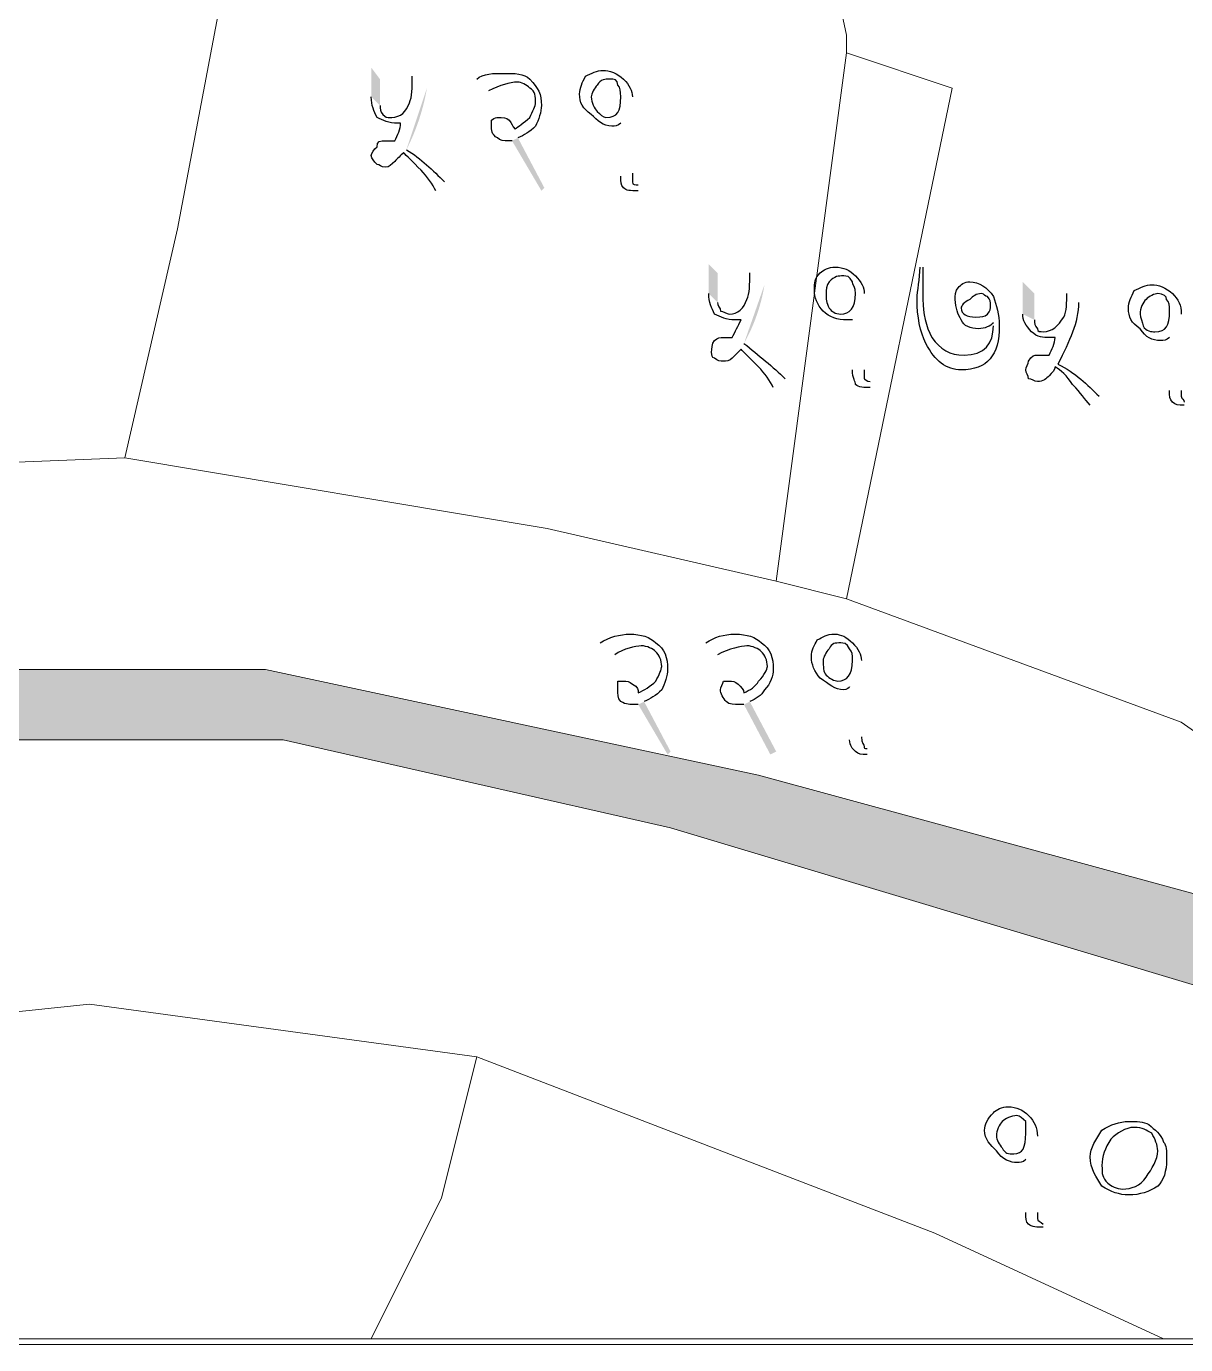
# Model space of a CAD drawing. Header units: metres. Extents: x 345912 to 349030, y 3061206 to 3061792.
# Drawn here: x 346923.57 to 346943.63, y 3061317.05 to 3061339.86 of the extents above; entities that cross this region are included whole.
import ezdxf

# ---------------------------------------------------------------- set-up
doc = ezdxf.new("R2010")
doc.units = ezdxf.units.M
doc.header["$MEASUREMENT"] = 0
doc.layers.add('PDF4_Geometry', color=7, linetype='Continuous')
doc.layers.add('PDF4_Solid Fills', color=7, linetype='Continuous')

msp = doc.modelspace()

# ---------------------------------------------------------------- hatches: boundary and pattern name
at = {"layer": 'PDF4_Solid Fills', "true_color": 0xc3c3c3, "transparency": 33554531}
h = msp.add_hatch(color=9, dxfattribs=at)
h.paths.add_polyline_path([(346861.86867, 3061355.56042), (346855.77267, 3061355.25562), (346854.85827, 3061364.39962), (346853.94387, 3061369.58122), (346859.73507, 3061370.80042), (346860.03987, 3061370.80042), (346860.95427, 3061365.61882), (346861.25907, 3061361.65642)], flags=0)
h.paths.add_polyline_path([(346864.00227, 3061332.39562), (346857.60147, 3061332.09083), (346856.68707, 3061342.14922), (346863.08787, 3061342.14922)], flags=0)
h.paths.add_polyline_path([(346838.09427, 3061366.83802), (346831.99827, 3061365.61882), (346831.08387, 3061365.31402), (346823.46387, 3061364.09482), (346814.01507, 3061362.26602), (346813.71028, 3061362.26602), (346791.45988, 3061357.99882), (346792.37427, 3061364.09482), (346811.27187, 3061367.75243), (346820.72067, 3061369.27642), (346829.55987, 3061371.10522), (346838.70387, 3061372.62922)], flags=0)
h.paths.add_polyline_path([(346867.65987, 3061372.32442), (346864.30707, 3061371.71482), (346864.30707, 3061372.01962), (346864.00227, 3061374.76282), (346867.35507, 3061375.37243)], flags=0)
h.paths.add_polyline_path([(346853.94387, 3061369.58122), (346845.71427, 3061368.05722), (346845.40947, 3061368.05722), (346845.10467, 3061368.05722), (346844.49507, 3061367.75243), (346838.09427, 3061366.83802), (346838.70387, 3061372.62922), (346849.06707, 3061374.76282), (346849.37187, 3061374.76282), (346849.67667, 3061375.06762), (346849.98147, 3061375.06762), (346850.28627, 3061375.06762), (346852.72467, 3061375.67722)], flags=0)
h.paths.add_polyline_path([(346859.73507, 3061370.80042), (346853.94387, 3061369.58122), (346852.72467, 3061375.67722), (346856.99187, 3061376.59162), (346858.82067, 3061376.89642), (346859.43027, 3061371.10522)], flags=0)
h.paths.add_polyline_path([(346864.00227, 3061374.76282), (346864.30707, 3061372.01962), (346864.30707, 3061371.71482), (346859.73507, 3061370.80042), (346859.43027, 3061371.10522), (346858.82067, 3061376.89642), (346860.95427, 3061377.20123), (346863.69747, 3061377.50603), (346863.69747, 3061376.89642)], flags=0)
h.paths.add_polyline_path([(346867.35507, 3061375.37243), (346864.00227, 3061374.76282), (346863.69747, 3061376.89642), (346863.69747, 3061377.50603), (346867.05027, 3061378.11562)], flags=0)
h.paths.add_polyline_path([(346956.05188, 3061317.15562), (346955.13748, 3061318.37482), (346952.39427, 3061320.81322), (346949.95587, 3061321.11802), (346943.85987, 3061323.25162), (346934.71587, 3061325.99482), (346928.01028, 3061327.51882), (346922.82867, 3061327.51882), (346919.78067, 3061327.21402), (346917.64707, 3061326.29962), (346909.41747, 3061322.03243), (346903.32147, 3061317.76522), (346901.18787, 3061317.15562), (346787.49747, 3061317.15562), (346787.19267, 3061318.37482), (346787.19267, 3061320.50842), (346788.10707, 3061333.91962), (346788.41187, 3061335.74842), (346788.41187, 3061342.14922), (346788.71668, 3061350.37882), (346789.63107, 3061357.08442), (346790.54547, 3061360.74202), (346790.54547, 3061366.22842), (346791.45988, 3061369.58122), (346794.50787, 3061379.03002), (346793.89827, 3061382.07802), (346793.59348, 3061382.99243), (346790.54547, 3061391.83162), (346787.19267, 3061402.80443), (346782.92547, 3061416.52042), (346782.92547, 3061419.87322), (346782.92547, 3061427.18843), (346780.18227, 3061437.55162), (346778.04867, 3061448.82923), (346775.30547, 3061457.36363), (346773.78147, 3061460.41162), (346770.73347, 3061464.06923), (346767.07587, 3061467.72682), (346763.11347, 3061473.51802), (346756.40787, 3061482.66203), (346754.88388, 3061486.31962), (346748.78787, 3061488.45322), (346744.82547, 3061489.36763), (346745.73987, 3061490.58682), (346754.57907, 3061487.84363), (346755.18867, 3061488.75802), (346754.57907, 3061494.24442), (346751.22627, 3061506.13162), (346747.56867, 3061512.83722), (346749.39748, 3061514.05643), (346753.35987, 3061506.43643), (346754.57907, 3061501.86442), (346756.71267, 3061492.72042), (346757.32227, 3061484.79563), (346760.37028, 3061481.13802), (346761.89427, 3061478.39483), (346767.07587, 3061470.77483), (346772.56227, 3061464.37402), (346775.00067, 3061461.02123), (346778.04867, 3061454.62042), (346780.18227, 3061447.00042), (346780.79187, 3061442.42843), (346784.44948, 3061428.10282), (346785.05907, 3061419.87322), (346785.36387, 3061417.13002), (346789.93587, 3061400.67083), (346795.11747, 3061386.04042), (346796.03187, 3061382.07802), (346795.42227, 3061375.67722), (346792.67907, 3061367.14282), (346792.37427, 3061364.09482), (346791.45988, 3061357.99882), (346791.15507, 3061353.73162), (346790.24067, 3061345.19722), (346789.93587, 3061333.61482), (346789.93587, 3061332.70042), (346789.63107, 3061331.48123), (346789.32628, 3061325.69002), (346789.02147, 3061321.42283), (346789.32628, 3061318.98443), (346789.63107, 3061317.15562), (346895.09187, 3061317.15562), (346896.00627, 3061317.46042), (346900.57827, 3061318.67962), (346905.45507, 3061320.81322), (346908.80787, 3061323.25162), (346916.12308, 3061327.21402), (346916.73267, 3061327.51882), (346917.64707, 3061327.82362), (346920.69507, 3061328.73802), (346927.70547, 3061328.73802), (346936.23988, 3061326.90923), (346946.29828, 3061324.16603), (346948.12707, 3061323.25162), (346949.04147, 3061322.94682), (346955.13748, 3061320.50842), (346957.57587, 3061318.37482), (346957.88067, 3061318.07002), (346958.49028, 3061317.15562)], flags=0)
h.paths.add_polyline_path([(346863.08787, 3061342.14922), (346856.68707, 3061342.14922), (346855.77267, 3061355.25562), (346861.86867, 3061355.56042), (346862.17347, 3061353.73162), (346862.78307, 3061343.97802)], flags=0)
h = msp.add_hatch(color=9, dxfattribs=at)
h.paths.add_polyline_path([(346861.86867, 3061355.56042), (346855.77267, 3061355.25562), (346854.85827, 3061364.39962), (346853.94387, 3061369.58122), (346859.73507, 3061370.80042), (346860.03987, 3061370.80042), (346860.95427, 3061365.61882), (346861.25907, 3061361.65642)], flags=0)
h.paths.add_polyline_path([(346864.00227, 3061332.39562), (346857.60147, 3061332.09083), (346856.68707, 3061342.14922), (346863.08787, 3061342.14922)], flags=0)
h.paths.add_polyline_path([(346838.09427, 3061366.83802), (346831.99827, 3061365.61882), (346831.08387, 3061365.31402), (346823.46387, 3061364.09482), (346814.01507, 3061362.26602), (346813.71028, 3061362.26602), (346791.45988, 3061357.99882), (346792.37427, 3061364.09482), (346811.27187, 3061367.75243), (346820.72067, 3061369.27642), (346829.55987, 3061371.10522), (346838.70387, 3061372.62922)], flags=0)
h.paths.add_polyline_path([(346867.65987, 3061372.32442), (346864.30707, 3061371.71482), (346864.30707, 3061372.01962), (346864.00227, 3061374.76282), (346867.35507, 3061375.37243)], flags=0)
h.paths.add_polyline_path([(346853.94387, 3061369.58122), (346845.71427, 3061368.05722), (346845.40947, 3061368.05722), (346845.10467, 3061368.05722), (346844.49507, 3061367.75243), (346838.09427, 3061366.83802), (346838.70387, 3061372.62922), (346849.06707, 3061374.76282), (346849.37187, 3061374.76282), (346849.67667, 3061375.06762), (346849.98147, 3061375.06762), (346850.28627, 3061375.06762), (346852.72467, 3061375.67722)], flags=0)
h.paths.add_polyline_path([(346859.73507, 3061370.80042), (346853.94387, 3061369.58122), (346852.72467, 3061375.67722), (346856.99187, 3061376.59162), (346858.82067, 3061376.89642), (346859.43027, 3061371.10522)], flags=0)
h.paths.add_polyline_path([(346864.00227, 3061374.76282), (346864.30707, 3061372.01962), (346864.30707, 3061371.71482), (346859.73507, 3061370.80042), (346859.43027, 3061371.10522), (346858.82067, 3061376.89642), (346860.95427, 3061377.20123), (346863.69747, 3061377.50603), (346863.69747, 3061376.89642)], flags=0)
h.paths.add_polyline_path([(346867.35507, 3061375.37243), (346864.00227, 3061374.76282), (346863.69747, 3061376.89642), (346863.69747, 3061377.50603), (346867.05027, 3061378.11562)], flags=0)
h.paths.add_polyline_path([(346956.05188, 3061317.15562), (346955.13748, 3061318.37482), (346952.39427, 3061320.81322), (346949.95587, 3061321.11802), (346943.85987, 3061323.25162), (346934.71587, 3061325.99482), (346928.01028, 3061327.51882), (346922.82867, 3061327.51882), (346919.78067, 3061327.21402), (346917.64707, 3061326.29962), (346909.41747, 3061322.03243), (346903.32147, 3061317.76522), (346901.18787, 3061317.15562), (346787.49747, 3061317.15562), (346787.19267, 3061318.37482), (346787.19267, 3061320.50842), (346788.10707, 3061333.91962), (346788.41187, 3061335.74842), (346788.41187, 3061342.14922), (346788.71668, 3061350.37882), (346789.63107, 3061357.08442), (346790.54547, 3061360.74202), (346790.54547, 3061366.22842), (346791.45988, 3061369.58122), (346794.50787, 3061379.03002), (346793.89827, 3061382.07802), (346793.59348, 3061382.99243), (346790.54547, 3061391.83162), (346787.19267, 3061402.80443), (346782.92547, 3061416.52042), (346782.92547, 3061419.87322), (346782.92547, 3061427.18843), (346780.18227, 3061437.55162), (346778.04867, 3061448.82923), (346775.30547, 3061457.36363), (346773.78147, 3061460.41162), (346770.73347, 3061464.06923), (346767.07587, 3061467.72682), (346763.11347, 3061473.51802), (346756.40787, 3061482.66203), (346754.88388, 3061486.31962), (346748.78787, 3061488.45322), (346744.82547, 3061489.36763), (346745.73987, 3061490.58682), (346754.57907, 3061487.84363), (346755.18867, 3061488.75802), (346754.57907, 3061494.24442), (346751.22627, 3061506.13162), (346747.56867, 3061512.83722), (346749.39748, 3061514.05643), (346753.35987, 3061506.43643), (346754.57907, 3061501.86442), (346756.71267, 3061492.72042), (346757.32227, 3061484.79563), (346760.37028, 3061481.13802), (346761.89427, 3061478.39483), (346767.07587, 3061470.77483), (346772.56227, 3061464.37402), (346775.00067, 3061461.02123), (346778.04867, 3061454.62042), (346780.18227, 3061447.00042), (346780.79187, 3061442.42843), (346784.44948, 3061428.10282), (346785.05907, 3061419.87322), (346785.36387, 3061417.13002), (346789.93587, 3061400.67083), (346795.11747, 3061386.04042), (346796.03187, 3061382.07802), (346795.42227, 3061375.67722), (346792.67907, 3061367.14282), (346792.37427, 3061364.09482), (346791.45988, 3061357.99882), (346791.15507, 3061353.73162), (346790.24067, 3061345.19722), (346789.93587, 3061333.61482), (346789.93587, 3061332.70042), (346789.63107, 3061331.48123), (346789.32628, 3061325.69002), (346789.02147, 3061321.42283), (346789.32628, 3061318.98443), (346789.63107, 3061317.15562), (346895.09187, 3061317.15562), (346896.00627, 3061317.46042), (346900.57827, 3061318.67962), (346905.45507, 3061320.81322), (346908.80787, 3061323.25162), (346916.12308, 3061327.21402), (346916.73267, 3061327.51882), (346917.64707, 3061327.82362), (346920.69507, 3061328.73802), (346927.70547, 3061328.73802), (346936.23988, 3061326.90923), (346946.29828, 3061324.16603), (346948.12707, 3061323.25162), (346949.04147, 3061322.94682), (346955.13748, 3061320.50842), (346957.57587, 3061318.37482), (346957.88067, 3061318.07002), (346958.49028, 3061317.15562)], flags=0)
h.paths.add_polyline_path([(346863.08787, 3061342.14922), (346856.68707, 3061342.14922), (346855.77267, 3061355.25562), (346861.86867, 3061355.56042), (346862.17347, 3061353.73162), (346862.78307, 3061343.97802)], flags=0)
at = {"layer": 'PDF4_Solid Fills', "transparency": 33554559}
h = msp.add_hatch(color=256, dxfattribs=at)
h.paths.add_polyline_path([(346930.24547, 3061338.99963), (346930.49947, 3061338.79643)], flags=0)
h.paths.add_polyline_path([(346930.14387, 3061337.72963, 0.07569992), (346930.49947, 3061338.79643)], flags=0)
h.paths.add_polyline_path([(346930.80427, 3061337.17083), (346930.65187, 3061337.01843)], flags=0)
h.paths.add_polyline_path([(346929.53427, 3061338.64403), (346929.53427, 3061339.15203), (346929.68667, 3061338.94883), (346929.68667, 3061338.49163)], flags=0)
h.paths.add_polyline_path([(346931.56627, 3061338.74563), (346931.36307, 3061338.94883)], flags=0)
h.paths.add_polyline_path([(346932.07427, 3061337.93283), (346932.53147, 3061337.06923), (346932.48067, 3061337.01843), (346931.97267, 3061337.88203)], flags=0)
h.paths.add_polyline_path([(346934.05547, 3061338.64403), (346934.05547, 3061337.32323)], flags=0)
h.paths.add_polyline_path([(346934.15707, 3061337.12003), (346934.15707, 3061337.01843)], flags=0)
h = msp.add_hatch(color=256, dxfattribs=at)
h.paths.add_polyline_path([(346936.08748, 3061335.59602), (346936.34148, 3061335.39282)], flags=0)
h.paths.add_polyline_path([(346935.98588, 3061334.37682, 0.08894398), (346936.34148, 3061335.39282)], flags=0)
h.paths.add_polyline_path([(346936.69708, 3061333.76722), (346936.49388, 3061333.61482)], flags=0)
h.paths.add_polyline_path([(346935.37628, 3061335.24042), (346935.37628, 3061335.74842), (346935.52868, 3061335.59602), (346935.52868, 3061335.08802)], flags=0)
h.paths.add_polyline_path([(346938.06868, 3061335.24042), (346938.06868, 3061333.91962)], flags=0)
h.paths.add_polyline_path([(346938.17028, 3061333.71642), (346938.17028, 3061333.61482)], flags=0)
h.paths.add_polyline_path([(346939.03388, 3061335.69762), (346939.08468, 3061335.69762)], flags=0)
h.paths.add_polyline_path([(346940.30388, 3061334.68162), (346940.30388, 3061334.73242)], flags=0)
h = msp.add_hatch(color=256, dxfattribs=at)
h.paths.add_polyline_path([(346941.57387, 3061335.24042), (346941.77707, 3061335.08802)], flags=0)
h.paths.add_polyline_path([(346942.13267, 3061333.46242), (346941.98027, 3061333.31002)], flags=0)
h.paths.add_polyline_path([(346940.81187, 3061334.88482), (346940.81187, 3061335.44362), (346941.01507, 3061335.24042), (346941.01507, 3061334.78322)], flags=0)
h.paths.add_polyline_path([(346943.55507, 3061334.88482), (346943.55507, 3061333.56402)], flags=0)
h.paths.add_polyline_path([(346943.60587, 3061333.36082), (346943.60587, 3061333.31002)], flags=0)
h.paths.add_polyline_path([(346944.72347, 3061335.13882), (346944.46947, 3061335.34202), (346944.92667, 3061335.34202)], flags=0)
h.paths.add_polyline_path([(346945.33307, 3061333.81802), (346945.58707, 3061333.36082), (346945.53627, 3061333.31002), (346945.18067, 3061333.81802)], flags=0)
h.paths.add_polyline_path([(346944.87587, 3061334.52922), (346944.62187, 3061334.73242), (346945.18067, 3061334.73242)], flags=0)
h = msp.add_hatch(color=256, dxfattribs=at)
h.paths.add_polyline_path([(346933.75068, 3061328.99203), (346933.49668, 3061329.19523)], flags=0)
h.paths.add_polyline_path([(346934.25868, 3061328.17923), (346934.71588, 3061327.31563), (346934.66508, 3061327.26483), (346934.15708, 3061328.12843)], flags=0)
h.paths.add_polyline_path([(346935.52868, 3061328.99203), (346935.32548, 3061329.19523)], flags=0)
h.paths.add_polyline_path([(346936.08748, 3061328.17923), (346936.54468, 3061327.31563), (346936.44308, 3061327.26483), (346935.98588, 3061328.12843)], flags=0)
h.paths.add_polyline_path([(346938.01788, 3061328.89043), (346938.01788, 3061327.56963)], flags=0)
h.paths.add_polyline_path([(346938.11948, 3061327.36643), (346938.11948, 3061327.26483)], flags=0)
h = msp.add_hatch(color=256, dxfattribs=at)
h.paths.add_polyline_path([(346941.06587, 3061320.66084), (346941.06587, 3061319.34004)], flags=0)
h.paths.add_polyline_path([(346941.16747, 3061319.13684), (346941.16747, 3061319.08604)], flags=0)
h.paths.add_polyline_path([(346944.21547, 3061320.66084), (346943.80907, 3061320.66084), (346944.06307, 3061320.91484), (346945.33307, 3061320.91484), (346945.12987, 3061320.66084), (346944.52027, 3061320.66084)], flags=0)
h.paths.add_polyline_path([(346945.07907, 3061319.34004), (346944.92667, 3061319.44164)], flags=0)
h.paths.add_polyline_path([(346944.92667, 3061319.44164, 0.07278312), (346945.07907, 3061319.64484)], flags=0)

# ---------------------------------------------------------------- linework, layer by layer
at = {"layer": 'PDF4_Geometry', "lineweight": 13}
msp.add_lwpolyline([(346742.03148, 3061540.87883), (346969.86948, 3061540.87883), (346969.86948, 3061317.05403), (346742.03148, 3061317.05403)], close=True, dxfattribs=at)
at = {"layer": 'PDF4_Geometry', "lineweight": 9}
for points in [[(346924.35267, 3061348.55004), (346927.09587, 3061348.55004), (346928.31508, 3061348.55004), (346928.31508, 3061347.63564), (346926.18147, 3061336.35803), (346925.26707, 3061332.39564), (346917.64707, 3061332.09083), (346916.12308, 3061331.78602), (346910.94147, 3061331.48124), (346906.36948, 3061332.09083), (346907.89348, 3061339.40602), (346910.33188, 3061344.89243), (346914.29427, 3061350.68363)], [(346924.35267, 3061348.55004), (346927.09587, 3061348.55004), (346928.31508, 3061348.55004), (346928.31508, 3061347.63564), (346926.18147, 3061336.35803), (346925.26707, 3061332.39564), (346917.64707, 3061332.09083), (346916.12308, 3061331.78602), (346910.94147, 3061331.48124), (346906.36948, 3061332.09083), (346907.89348, 3061339.40602), (346910.33188, 3061344.89243), (346914.29427, 3061350.68363)], [(346936.84948, 3061343.97803), (346937.76387, 3061339.71083), (346937.76387, 3061339.40602), (346936.54468, 3061330.26203), (346932.58228, 3061331.17643), (346925.26707, 3061332.39564), (346926.18147, 3061336.35803), (346928.31508, 3061347.63564)], [(346936.84948, 3061343.97803), (346937.76387, 3061339.71083), (346937.76387, 3061339.40602), (346936.54468, 3061330.26203), (346932.58228, 3061331.17643), (346925.26707, 3061332.39564), (346926.18147, 3061336.35803), (346928.31508, 3061347.63564)], [(346946.60308, 3061325.69004), (346943.55508, 3061327.82363), (346937.76387, 3061329.95724), (346939.59267, 3061338.79643), (346937.76387, 3061339.40602), (346937.76387, 3061339.71083), (346936.84948, 3061343.97803), (346949.04147, 3061338.49164)], [(346946.60308, 3061325.69004), (346943.55508, 3061327.82363), (346937.76387, 3061329.95724), (346939.59267, 3061338.79643), (346937.76387, 3061339.40602), (346937.76387, 3061339.71083), (346936.84948, 3061343.97803), (346949.04147, 3061338.49164)], [(346937.76387, 3061329.95724), (346936.54468, 3061330.26203), (346937.76387, 3061339.40602), (346939.59267, 3061338.79643)], [(346937.76387, 3061329.95724), (346936.54468, 3061330.26203), (346937.76387, 3061339.40602), (346939.59267, 3061338.79643)], [(346936.54468, 3061330.26203), (346937.76387, 3061329.95724), (346943.55508, 3061327.82363), (346946.60308, 3061325.69004), (346946.29827, 3061324.16602), (346936.23987, 3061326.90923), (346927.70547, 3061328.73803), (346920.69508, 3061328.73803), (346917.64707, 3061327.82363), (346916.73267, 3061327.51884), (346916.12308, 3061331.78602), (346917.64707, 3061332.09083), (346925.26707, 3061332.39564), (346932.58228, 3061331.17643)], [(346936.54468, 3061330.26203), (346937.76387, 3061329.95724), (346943.55508, 3061327.82363), (346946.60308, 3061325.69004), (346946.29827, 3061324.16602), (346936.23987, 3061326.90923), (346927.70547, 3061328.73803), (346920.69508, 3061328.73803), (346917.64707, 3061327.82363), (346916.73267, 3061327.51884), (346916.12308, 3061331.78602), (346917.64707, 3061332.09083), (346925.26707, 3061332.39564), (346932.58228, 3061331.17643)], [(346949.95587, 3061321.11803), (346946.60308, 3061317.46042), (346946.29827, 3061317.15564), (346943.25028, 3061317.15564), (346939.28788, 3061318.98444), (346931.36308, 3061322.03243), (346924.65748, 3061322.94683), (346918.86628, 3061322.33724), (346913.68468, 3061317.15564), (346901.18788, 3061317.15564), (346903.32147, 3061317.76523), (346909.41748, 3061322.03243), (346917.64707, 3061326.29963), (346919.78068, 3061327.21403), (346922.82867, 3061327.51884), (346928.01028, 3061327.51884), (346934.71587, 3061325.99483), (346943.85987, 3061323.25164)], [(346949.95587, 3061321.11803), (346946.60308, 3061317.46042), (346946.29827, 3061317.15564), (346943.25028, 3061317.15564), (346939.28788, 3061318.98444), (346931.36308, 3061322.03243), (346924.65748, 3061322.94683), (346918.86628, 3061322.33724), (346913.68468, 3061317.15564), (346901.18788, 3061317.15564), (346903.32147, 3061317.76523), (346909.41748, 3061322.03243), (346917.64707, 3061326.29963), (346919.78068, 3061327.21403), (346922.82867, 3061327.51884), (346928.01028, 3061327.51884), (346934.71587, 3061325.99483), (346943.85987, 3061323.25164)], [(346931.36308, 3061322.03243), (346930.75348, 3061319.59403), (346929.53427, 3061317.15564), (346913.68468, 3061317.15564), (346918.86628, 3061322.33724), (346924.65748, 3061322.94683)], [(346931.36308, 3061322.03243), (346930.75348, 3061319.59403), (346929.53427, 3061317.15564), (346913.68468, 3061317.15564), (346918.86628, 3061322.33724), (346924.65748, 3061322.94683)], [(346929.53427, 3061317.15564), (346930.75348, 3061319.59403), (346931.36308, 3061322.03243), (346939.28788, 3061318.98444), (346943.25028, 3061317.15564)], [(346929.53427, 3061317.15564), (346930.75348, 3061319.59403), (346931.36308, 3061322.03243), (346939.28788, 3061318.98444), (346943.25028, 3061317.15564)]]:
    msp.add_lwpolyline(points, close=True, dxfattribs=at)
msp.add_lwpolyline([(346920.69507, 3061328.73802), (346927.70547, 3061328.73802), (346936.23988, 3061326.90923), (346946.29828, 3061324.16603), (346948.12707, 3061323.25162), (346949.04147, 3061322.94682), (346955.13748, 3061320.50842), (346957.57587, 3061318.37482), (346957.88067, 3061318.07002), (346958.49028, 3061317.15562), (346956.05188, 3061317.15562), (346955.13748, 3061318.37482), (346952.39427, 3061320.81322), (346949.95587, 3061321.11802), (346943.85987, 3061323.25162), (346934.71587, 3061325.99482), (346928.01028, 3061327.51882), (346922.82867, 3061327.51882)], dxfattribs=at)
msp.add_lwpolyline([(346920.69507, 3061328.73802), (346927.70547, 3061328.73802), (346936.23988, 3061326.90923), (346946.29828, 3061324.16603), (346948.12707, 3061323.25162), (346949.04147, 3061322.94682), (346955.13748, 3061320.50842), (346957.57587, 3061318.37482), (346957.88067, 3061318.07002), (346958.49028, 3061317.15562), (346956.05188, 3061317.15562), (346955.13748, 3061318.37482), (346952.39427, 3061320.81322), (346949.95587, 3061321.11802), (346943.85987, 3061323.25162), (346934.71587, 3061325.99482), (346928.01028, 3061327.51882), (346922.82867, 3061327.51882)], dxfattribs=at)
at = {"layer": 'PDF4_Geometry', "lineweight": 25}
for points in [[(346931.36307, 3061338.94883), (346931.46467, 3061339.05043), (346931.66787, 3061339.05043), (346931.82027, 3061339.05043)], [(346931.82027, 3061339.05043), (346932.02347, 3061339.05043), (346932.17587, 3061339.05043), (346932.27747, 3061338.94883)], [(346933.24267, 3061338.99963), (346933.34427, 3061339.05043), (346933.44587, 3061339.10123), (346933.54747, 3061339.10123)], [(346933.54747, 3061339.10123), (346933.64907, 3061339.10123), (346933.80147, 3061339.05043), (346933.90307, 3061338.94883)], [(346930.19467, 3061338.54243), (346930.24547, 3061338.64403), (346930.24547, 3061338.79643), (346930.24547, 3061338.99963)], [(346932.07427, 3061338.89803), (346931.92187, 3061338.89803), (346931.76947, 3061338.84723), (346931.56627, 3061338.74563)], [(346932.27747, 3061338.79643), (346932.22667, 3061338.84723), (346932.12507, 3061338.89803), (346932.07427, 3061338.89803)], [(346932.27747, 3061338.94883), (346932.42987, 3061338.79643), (346932.48067, 3061338.69483), (346932.48067, 3061338.49163)], [(346932.37907, 3061338.54243), (346932.37907, 3061338.64403), (346932.37907, 3061338.74563), (346932.27747, 3061338.79643)], [(346933.14107, 3061338.69483), (346933.14107, 3061338.79643), (346933.19187, 3061338.89803), (346933.24267, 3061338.99963)], [(346933.44587, 3061338.84723), (346933.39507, 3061338.79643), (346933.34427, 3061338.69483), (346933.34427, 3061338.64403)], [(346933.64907, 3061338.94883), (346933.59827, 3061338.94883), (346933.49667, 3061338.94883), (346933.44587, 3061338.84723)], [(346933.80147, 3061338.84723), (346933.80147, 3061338.94883), (346933.75067, 3061338.94883), (346933.64907, 3061338.94883)], [(346933.85227, 3061338.64403), (346933.85227, 3061338.74563), (346933.85227, 3061338.79643), (346933.80147, 3061338.84723)], [(346933.90307, 3061338.94883), (346934.00467, 3061338.84723), (346934.05547, 3061338.74563), (346934.05547, 3061338.64403)], [(346929.63587, 3061338.28843), (346929.58507, 3061338.39003), (346929.53427, 3061338.49163), (346929.53427, 3061338.64403)], [(346933.34427, 3061338.33923), (346933.19187, 3061338.44083), (346933.14107, 3061338.54243), (346933.14107, 3061338.69483)], [(346933.34427, 3061338.64403), (346933.34427, 3061338.54243), (346933.39507, 3061338.44083), (346933.44587, 3061338.39003)], [(346933.59827, 3061338.28843), (346933.80147, 3061338.28843), (346933.85227, 3061338.39003), (346933.85227, 3061338.64403)], [(346929.68667, 3061338.49163), (346929.68667, 3061338.44083), (346929.68667, 3061338.39003), (346929.73747, 3061338.33923)], [(346929.73747, 3061338.33923), (346929.78827, 3061338.28843), (346929.78827, 3061338.28843), (346929.88987, 3061338.28843)], [(346929.88987, 3061338.28843), (346930.04227, 3061338.28843), (346930.14387, 3061338.39003), (346930.19467, 3061338.54243)], [(346932.27747, 3061338.28843), (346932.32827, 3061338.39003), (346932.37907, 3061338.49163), (346932.37907, 3061338.54243)], [(346932.48067, 3061338.49163), (346932.48067, 3061338.39003), (346932.42987, 3061338.23763), (346932.37907, 3061338.13603)], [(346933.69987, 3061338.13603), (346933.54747, 3061338.13603), (346933.44587, 3061338.23763), (346933.34427, 3061338.33923)], [(346933.44587, 3061338.39003), (346933.49667, 3061338.33923), (346933.54747, 3061338.28843), (346933.59827, 3061338.28843)], [(346929.99147, 3061338.18683), (346929.83907, 3061338.18683), (346929.73747, 3061338.23763), (346929.63587, 3061338.28843)], [(346929.94067, 3061337.88203), (346929.99147, 3061337.98363), (346930.04227, 3061338.08523), (346930.04227, 3061338.18683)], [(346930.04227, 3061338.18683), (346930.04227, 3061338.18683), (346929.99147, 3061338.18683), (346929.99147, 3061338.18683)], [(346931.61707, 3061338.23763), (346931.66787, 3061338.28843), (346931.71867, 3061338.28843), (346931.71867, 3061338.28843)], [(346931.61707, 3061338.13603), (346931.61707, 3061338.18683), (346931.61707, 3061338.23763), (346931.61707, 3061338.23763)], [(346931.71867, 3061337.93283), (346931.61707, 3061337.98363), (346931.61707, 3061338.08523), (346931.61707, 3061338.13603)], [(346931.71867, 3061338.28843), (346931.82027, 3061338.28843), (346931.87107, 3061338.28843), (346931.92187, 3061338.23763)], [(346931.92187, 3061338.23763), (346931.97267, 3061338.18683), (346931.97267, 3061338.13603), (346932.02347, 3061338.08523)], [(346932.02347, 3061338.08523), (346932.07427, 3061338.13603), (346932.17587, 3061338.18683), (346932.27747, 3061338.28843)], [(346932.37907, 3061338.13603), (346932.27747, 3061338.03443), (346932.17587, 3061337.98363), (346932.07427, 3061337.93283)], [(346933.85227, 3061338.18683), (346933.80147, 3061338.13603), (346933.75067, 3061338.13603), (346933.69987, 3061338.13603)], [(346929.63587, 3061337.78043), (346929.63587, 3061337.88203), (346929.68667, 3061337.88203), (346929.78827, 3061337.88203)], [(346929.78827, 3061337.88203), (346929.83907, 3061337.88203), (346929.88987, 3061337.88203), (346929.94067, 3061337.88203)], [(346931.92187, 3061337.88203), (346931.82027, 3061337.88203), (346931.76947, 3061337.88203), (346931.71867, 3061337.93283)], [(346931.97267, 3061337.88203), (346931.97267, 3061337.88203), (346931.92187, 3061337.88203), (346931.92187, 3061337.88203)], [(346929.53427, 3061337.62803), (346929.53427, 3061337.67883), (346929.58507, 3061337.72963), (346929.63587, 3061337.78043)], [(346930.09307, 3061337.67883), (346930.04227, 3061337.62803), (346929.99147, 3061337.57723), (346929.94067, 3061337.52643)], [(346930.39787, 3061337.37403), (346930.24547, 3061337.52643), (346930.14387, 3061337.62803), (346930.09307, 3061337.67883)], [(346930.14387, 3061337.72963), (346930.39787, 3061337.57723), (346930.60107, 3061337.37403), (346930.80427, 3061337.17083)], [(346929.63587, 3061337.47563), (346929.58507, 3061337.52643), (346929.53427, 3061337.57723), (346929.53427, 3061337.62803)], [(346929.78827, 3061337.42483), (346929.68667, 3061337.42483), (346929.68667, 3061337.47563), (346929.63587, 3061337.47563)], [(346929.94067, 3061337.52643), (346929.88987, 3061337.47563), (346929.83907, 3061337.42483), (346929.78827, 3061337.42483)], [(346930.65187, 3061337.01843), (346930.60107, 3061337.12003), (346930.49947, 3061337.27243), (346930.39787, 3061337.37403)], [(346933.90307, 3061337.06923), (346933.85227, 3061337.12003), (346933.85227, 3061337.17083), (346933.85227, 3061337.27243)], [(346934.05547, 3061337.32323), (346934.05547, 3061337.22163), (346934.05547, 3061337.17083), (346934.05547, 3061337.17083)], [(346934.15707, 3061337.01843), (346934.00467, 3061337.01843), (346933.95387, 3061337.01843), (346933.90307, 3061337.06923)], [(346934.05547, 3061337.17083), (346934.05547, 3061337.12003), (346934.10627, 3061337.12003), (346934.15707, 3061337.12003)], [(346936.03668, 3061335.13882), (346936.08748, 3061335.24042), (346936.08748, 3061335.39282), (346936.08748, 3061335.59602)], [(346937.20508, 3061335.29122), (346937.20508, 3061335.44362), (346937.20508, 3061335.49442), (346937.30668, 3061335.59602)], [(346937.30668, 3061335.59602), (346937.35748, 3061335.64682), (346937.45908, 3061335.69762), (346937.56068, 3061335.69762)], [(346937.56068, 3061335.69762), (346937.71308, 3061335.69762), (346937.81468, 3061335.64682), (346937.91628, 3061335.54522)], [(346938.98308, 3061335.13882), (346938.98308, 3061335.29122), (346939.03388, 3061335.49442), (346939.03388, 3061335.69762)], [(346939.08468, 3061335.69762), (346939.08468, 3061335.59602), (346939.08468, 3061335.54522), (346939.08468, 3061335.39282)], [(346937.45908, 3061335.44362), (346937.40828, 3061335.39282), (346937.40828, 3061335.29122), (346937.40828, 3061335.24042)], [(346937.71308, 3061335.54522), (346937.61148, 3061335.54522), (346937.56068, 3061335.54522), (346937.45908, 3061335.44362)], [(346937.86548, 3061335.44362), (346937.81468, 3061335.54522), (346937.76388, 3061335.54522), (346937.71308, 3061335.54522)], [(346937.91628, 3061335.24042), (346937.91628, 3061335.34202), (346937.86548, 3061335.39282), (346937.86548, 3061335.44362)], [(346937.91628, 3061335.54522), (346938.01788, 3061335.44362), (346938.06868, 3061335.34202), (346938.06868, 3061335.24042)], [(346939.08468, 3061335.39282), (346939.08468, 3061335.29122), (346939.08468, 3061335.18962), (346939.08468, 3061335.13882)], [(346939.69428, 3061335.34202), (346939.74508, 3061335.39282), (346939.79588, 3061335.44362), (346939.89748, 3061335.44362)], [(346939.89748, 3061335.44362), (346940.04988, 3061335.44362), (346940.20228, 3061335.34202), (346940.30388, 3061335.18962)], [(346942.74227, 3061335.29122), (346942.84387, 3061335.34202), (346942.94547, 3061335.39282), (346943.04707, 3061335.39282)], [(346943.04707, 3061335.39282), (346943.14867, 3061335.39282), (346943.30107, 3061335.34202), (346943.40267, 3061335.24042)], [(346935.47788, 3061334.88482), (346935.42708, 3061334.98642), (346935.37628, 3061335.08802), (346935.37628, 3061335.24042)], [(346935.73188, 3061334.88482), (346935.88428, 3061334.88482), (346935.98588, 3061334.98642), (346936.03668, 3061335.13882)], [(346937.35748, 3061334.93562), (346937.25588, 3061335.03722), (346937.20508, 3061335.18962), (346937.20508, 3061335.29122)], [(346937.40828, 3061335.24042), (346937.40828, 3061335.13882), (346937.40828, 3061335.08802), (346937.45908, 3061334.98642)], [(346937.66228, 3061334.88482), (346937.81468, 3061334.88482), (346937.91628, 3061334.98642), (346937.91628, 3061335.24042)], [(346939.13548, 3061334.37682), (346939.03388, 3061334.58002), (346938.98308, 3061334.83402), (346938.98308, 3061335.13882)], [(346939.08468, 3061335.13882), (346939.08468, 3061334.88482), (346939.13548, 3061334.68162), (346939.23708, 3061334.47842)], [(346939.64348, 3061335.13882), (346939.64348, 3061335.18962), (346939.64348, 3061335.29122), (346939.69428, 3061335.34202)], [(346939.74508, 3061334.78322), (346939.69428, 3061334.88482), (346939.64348, 3061334.98642), (346939.64348, 3061335.13882)], [(346939.89748, 3061335.13882), (346939.79588, 3061335.08802), (346939.74508, 3061335.03722), (346939.74508, 3061334.98642)], [(346940.10068, 3061335.24042), (346939.99908, 3061335.24042), (346939.94828, 3061335.18962), (346939.89748, 3061335.13882)], [(346940.20228, 3061335.18962), (346940.15148, 3061335.18962), (346940.15148, 3061335.24042), (346940.10068, 3061335.24042)], [(346940.25308, 3061335.03722), (346940.25308, 3061335.08802), (346940.25308, 3061335.13882), (346940.20228, 3061335.18962)], [(346940.30388, 3061335.18962), (346940.35468, 3061335.03722), (346940.40548, 3061334.88482), (346940.40548, 3061334.68162)], [(346941.52307, 3061334.83402), (346941.57387, 3061334.93562), (346941.57387, 3061335.08802), (346941.57387, 3061335.24042)], [(346942.64067, 3061334.98642), (346942.64067, 3061335.08802), (346942.69147, 3061335.18962), (346942.74227, 3061335.29122)], [(346942.94547, 3061335.13882), (346942.89467, 3061335.08802), (346942.84387, 3061334.98642), (346942.84387, 3061334.88482)], [(346943.14867, 3061335.24042), (346943.09787, 3061335.24042), (346942.99627, 3061335.18962), (346942.94547, 3061335.13882)], [(346943.30107, 3061335.13882), (346943.30107, 3061335.18962), (346943.25027, 3061335.24042), (346943.14867, 3061335.24042)], [(346943.35187, 3061334.93562), (346943.35187, 3061335.03722), (346943.35187, 3061335.08802), (346943.30107, 3061335.13882)], [(346943.40267, 3061335.24042), (346943.50427, 3061335.13882), (346943.55507, 3061335.03722), (346943.55507, 3061334.88482)], [(346935.52868, 3061335.08802), (346935.52868, 3061335.03722), (346935.57948, 3061334.98642), (346935.57948, 3061334.93562)], [(346935.57948, 3061334.93562), (346935.63028, 3061334.93562), (346935.68108, 3061334.88482), (346935.73188, 3061334.88482)], [(346937.76388, 3061334.78322), (346937.61148, 3061334.78322), (346937.45908, 3061334.83402), (346937.35748, 3061334.93562)], [(346937.45908, 3061334.98642), (346937.50988, 3061334.93562), (346937.56068, 3061334.88482), (346937.66228, 3061334.88482)], [(346939.74508, 3061334.98642), (346939.74508, 3061334.88482), (346939.84668, 3061334.83402), (346939.99908, 3061334.83402)], [(346940.20228, 3061334.88482), (346940.25308, 3061334.93562), (346940.25308, 3061334.98642), (346940.25308, 3061335.03722)], [(346941.77707, 3061335.08802), (346941.77707, 3061334.73242), (346941.62467, 3061334.42762), (346941.42147, 3061334.02122)], [(346942.84387, 3061334.63082), (346942.69147, 3061334.73242), (346942.64067, 3061334.83402), (346942.64067, 3061334.98642)], [(346943.09787, 3061334.58002), (346943.30107, 3061334.58002), (346943.35187, 3061334.68162), (346943.35187, 3061334.93562)], [(346935.83348, 3061334.78322), (346935.68108, 3061334.78322), (346935.57948, 3061334.83402), (346935.47788, 3061334.88482)], [(346935.78268, 3061334.47842), (346935.83348, 3061334.58002), (346935.88428, 3061334.68162), (346935.93508, 3061334.78322)], [(346935.93508, 3061334.78322), (346935.88428, 3061334.78322), (346935.83348, 3061334.78322), (346935.83348, 3061334.78322)], [(346937.86548, 3061334.78322), (346937.81468, 3061334.78322), (346937.76388, 3061334.78322), (346937.76388, 3061334.78322)], [(346940.04988, 3061334.63082), (346939.89748, 3061334.63082), (346939.79588, 3061334.68162), (346939.74508, 3061334.78322)], [(346940.40548, 3061334.68162), (346940.40548, 3061334.17362), (346940.20228, 3061333.91962), (346939.74508, 3061333.91962)], [(346939.79588, 3061334.17362), (346940.15148, 3061334.17362), (346940.30388, 3061334.37682), (346940.30388, 3061334.68162)], [(346939.99908, 3061334.83402), (346940.10068, 3061334.83402), (346940.15148, 3061334.83402), (346940.20228, 3061334.88482)], [(346940.30388, 3061334.73242), (346940.25308, 3061334.68162), (346940.15148, 3061334.63082), (346940.04988, 3061334.63082)], [(346940.96427, 3061334.58002), (346940.86267, 3061334.68162), (346940.81187, 3061334.78322), (346940.81187, 3061334.88482)], [(346941.01507, 3061334.78322), (346941.01507, 3061334.73242), (346941.01507, 3061334.68162), (346941.06587, 3061334.63082)], [(346941.16747, 3061334.58002), (346941.31987, 3061334.58002), (346941.42147, 3061334.68162), (346941.52307, 3061334.83402)], [(346942.84387, 3061334.88482), (346942.84387, 3061334.83402), (346942.89467, 3061334.73242), (346942.89467, 3061334.68162)], [(346942.89467, 3061334.68162), (346942.94547, 3061334.58002), (346943.04707, 3061334.58002), (346943.09787, 3061334.58002)], [(346935.47788, 3061334.42762), (346935.52868, 3061334.47842), (346935.57948, 3061334.47842), (346935.63028, 3061334.47842)], [(346935.63028, 3061334.47842), (346935.68108, 3061334.47842), (346935.78268, 3061334.47842), (346935.78268, 3061334.47842)], [(346939.23708, 3061334.47842), (346939.38948, 3061334.27522), (346939.54188, 3061334.17362), (346939.79588, 3061334.17362)], [(346941.26907, 3061334.47842), (346941.16747, 3061334.47842), (346941.06587, 3061334.47842), (346940.96427, 3061334.58002)], [(346941.06587, 3061334.63082), (346941.06587, 3061334.58002), (346941.11667, 3061334.58002), (346941.16747, 3061334.58002)], [(346941.26907, 3061334.17362), (346941.31987, 3061334.27522), (346941.37067, 3061334.37682), (346941.37067, 3061334.47842)], [(346941.37067, 3061334.47842), (346941.37067, 3061334.47842), (346941.31987, 3061334.47842), (346941.26907, 3061334.47842)], [(346943.19947, 3061334.42762), (346943.04707, 3061334.42762), (346942.94547, 3061334.47842), (346942.84387, 3061334.63082)], [(346943.35187, 3061334.47842), (346943.30107, 3061334.42762), (346943.25027, 3061334.42762), (346943.19947, 3061334.42762)], [(346935.42708, 3061334.22442), (346935.42708, 3061334.27522), (346935.42708, 3061334.37682), (346935.47788, 3061334.42762)], [(346935.47788, 3061334.12282), (346935.42708, 3061334.12282), (346935.42708, 3061334.17362), (346935.42708, 3061334.22442)], [(346935.93508, 3061334.27522), (346935.88428, 3061334.22442), (346935.83348, 3061334.17362), (346935.78268, 3061334.12282)], [(346936.23988, 3061333.97042), (346936.08748, 3061334.12282), (346935.98588, 3061334.22442), (346935.93508, 3061334.27522)], [(346935.98588, 3061334.37682), (346936.23988, 3061334.17362), (346936.49388, 3061333.97042), (346936.69708, 3061333.76722)], [(346939.74508, 3061333.91962), (346939.49108, 3061333.91962), (346939.28788, 3061334.07202), (346939.13548, 3061334.37682)], [(346935.63028, 3061334.07202), (346935.57948, 3061334.07202), (346935.52868, 3061334.07202), (346935.47788, 3061334.12282)], [(346935.78268, 3061334.12282), (346935.73188, 3061334.07202), (346935.68108, 3061334.07202), (346935.63028, 3061334.07202)], [(346940.86267, 3061333.91962), (346940.86267, 3061333.97042), (346940.91347, 3061334.02122), (346940.91347, 3061334.07202)], [(346940.91347, 3061334.07202), (346940.96427, 3061334.17362), (346941.01507, 3061334.17362), (346941.06587, 3061334.17362)], [(346941.06587, 3061334.17362), (346941.16747, 3061334.17362), (346941.21827, 3061334.17362), (346941.26907, 3061334.17362)], [(346941.42147, 3061334.02122), (346941.72627, 3061333.86882), (346941.92947, 3061333.66562), (346942.13267, 3061333.46242)], [(346936.49388, 3061333.61482), (346936.44308, 3061333.71642), (346936.34148, 3061333.86882), (346936.23988, 3061333.97042)], [(346937.91628, 3061333.66562), (346937.91628, 3061333.71642), (346937.86548, 3061333.76722), (346937.86548, 3061333.91962)], [(346938.06868, 3061333.91962), (346938.06868, 3061333.81802), (346938.06868, 3061333.81802), (346938.06868, 3061333.76722)], [(346938.06868, 3061333.76722), (346938.06868, 3061333.76722), (346938.11948, 3061333.71642), (346938.17028, 3061333.71642)], [(346940.91347, 3061333.76722), (346940.91347, 3061333.81802), (346940.86267, 3061333.86882), (346940.86267, 3061333.91962)], [(346941.06587, 3061333.71642), (346941.01507, 3061333.71642), (346940.96427, 3061333.76722), (346940.91347, 3061333.76722)], [(346941.26907, 3061333.81802), (346941.21827, 3061333.76722), (346941.16747, 3061333.71642), (346941.06587, 3061333.71642)], [(346941.37067, 3061333.97042), (346941.37067, 3061333.91962), (346941.31987, 3061333.86882), (346941.26907, 3061333.81802)], [(346941.67547, 3061333.66562), (346941.57387, 3061333.81802), (346941.47227, 3061333.91962), (346941.37067, 3061333.97042)], [(346938.17028, 3061333.61482), (346938.06868, 3061333.61482), (346937.96708, 3061333.61482), (346937.91628, 3061333.66562)], [(346941.98027, 3061333.31002), (346941.87867, 3061333.41162), (346941.82787, 3061333.51322), (346941.67547, 3061333.66562)], [(346943.40267, 3061333.36082), (346943.35187, 3061333.41162), (346943.35187, 3061333.46242), (346943.35187, 3061333.56402)], [(346943.55507, 3061333.56402), (346943.55507, 3061333.51322), (346943.55507, 3061333.46242), (346943.55507, 3061333.46242)], [(346943.60587, 3061333.31002), (346943.50427, 3061333.31002), (346943.45347, 3061333.31002), (346943.40267, 3061333.36082)], [(346943.55507, 3061333.46242), (346943.55507, 3061333.41162), (346943.60587, 3061333.41162), (346943.60587, 3061333.36082)], [(346933.49668, 3061329.19523), (346933.64908, 3061329.29683), (346933.85228, 3061329.34763), (346934.00468, 3061329.34763)], [(346934.00468, 3061329.34763), (346934.20788, 3061329.34763), (346934.36028, 3061329.29683), (346934.46188, 3061329.19523)], [(346934.46188, 3061329.19523), (346934.61428, 3061329.09363), (346934.66508, 3061328.94123), (346934.66508, 3061328.73803)], [(346935.32548, 3061329.19523), (346935.47788, 3061329.29683), (346935.63028, 3061329.34763), (346935.83348, 3061329.34763)], [(346935.83348, 3061329.34763), (346936.03668, 3061329.34763), (346936.18908, 3061329.29683), (346936.29068, 3061329.19523)], [(346936.29068, 3061329.19523), (346936.44308, 3061329.09363), (346936.49388, 3061328.94123), (346936.49388, 3061328.73803)], [(346937.15428, 3061328.94123), (346937.15428, 3061329.09363), (346937.20508, 3061329.14443), (346937.25588, 3061329.24603)], [(346937.25588, 3061329.24603), (346937.35748, 3061329.29683), (346937.40828, 3061329.34763), (346937.56068, 3061329.34763)], [(346937.66228, 3061329.19523), (346937.56068, 3061329.19523), (346937.50988, 3061329.19523), (346937.45908, 3061329.09363)], [(346937.56068, 3061329.34763), (346937.66228, 3061329.34763), (346937.76388, 3061329.29683), (346937.86548, 3061329.19523)], [(346937.81468, 3061329.09363), (346937.76388, 3061329.19523), (346937.71308, 3061329.19523), (346937.66228, 3061329.19523)], [(346937.86548, 3061329.19523), (346937.96708, 3061329.09363), (346938.01788, 3061328.99203), (346938.01788, 3061328.89043)], [(346934.20788, 3061329.14443), (346934.10628, 3061329.14443), (346933.90308, 3061329.09363), (346933.75068, 3061328.99203)], [(346934.46188, 3061329.04283), (346934.41108, 3061329.09363), (346934.30948, 3061329.14443), (346934.20788, 3061329.14443)], [(346934.56348, 3061328.78883), (346934.56348, 3061328.89043), (346934.51268, 3061328.99203), (346934.46188, 3061329.04283)], [(346936.03668, 3061329.14443), (346935.93508, 3061329.14443), (346935.73188, 3061329.09363), (346935.52868, 3061328.99203)], [(346936.29068, 3061329.04283), (346936.23988, 3061329.09363), (346936.13828, 3061329.14443), (346936.03668, 3061329.14443)], [(346936.39228, 3061328.78883), (346936.39228, 3061328.89043), (346936.34148, 3061328.99203), (346936.29068, 3061329.04283)], [(346937.45908, 3061329.09363), (346937.40828, 3061329.04283), (346937.35748, 3061328.94123), (346937.35748, 3061328.89043)], [(346937.86548, 3061328.89043), (346937.86548, 3061328.99203), (346937.86548, 3061329.04283), (346937.81468, 3061329.09363)], [(346934.46188, 3061328.53483), (346934.51268, 3061328.63643), (346934.56348, 3061328.73803), (346934.56348, 3061328.78883)], [(346934.66508, 3061328.73803), (346934.66508, 3061328.63643), (346934.61428, 3061328.48403), (346934.56348, 3061328.38243)], [(346936.23988, 3061328.53483), (346936.34148, 3061328.63643), (346936.39228, 3061328.73803), (346936.39228, 3061328.78883)], [(346936.49388, 3061328.73803), (346936.49388, 3061328.63643), (346936.44308, 3061328.48403), (346936.34148, 3061328.38243)], [(346937.30668, 3061328.58563), (346937.20508, 3061328.68723), (346937.15428, 3061328.83963), (346937.15428, 3061328.94123)], [(346937.35748, 3061328.89043), (346937.35748, 3061328.78883), (346937.35748, 3061328.68723), (346937.40828, 3061328.63643)], [(346937.61148, 3061328.53483), (346937.76388, 3061328.53483), (346937.86548, 3061328.63643), (346937.86548, 3061328.89043)], [(346933.80148, 3061328.38243), (346933.80148, 3061328.43323), (346933.80148, 3061328.48403), (346933.80148, 3061328.53483)], [(346933.80148, 3061328.53483), (346933.85228, 3061328.53483), (346933.85228, 3061328.53483), (346933.90308, 3061328.53483)], [(346933.90308, 3061328.53483), (346933.95388, 3061328.53483), (346934.00468, 3061328.53483), (346934.05548, 3061328.48403)], [(346934.15708, 3061328.33163), (346934.25868, 3061328.38243), (346934.36028, 3061328.43323), (346934.46188, 3061328.53483)], [(346935.57948, 3061328.38243), (346935.57948, 3061328.43323), (346935.63028, 3061328.48403), (346935.63028, 3061328.53483)], [(346935.63028, 3061328.53483), (346935.68108, 3061328.53483), (346935.68108, 3061328.53483), (346935.73188, 3061328.53483)], [(346935.73188, 3061328.53483), (346935.78268, 3061328.53483), (346935.83348, 3061328.53483), (346935.88428, 3061328.48403)], [(346935.98588, 3061328.33163), (346936.08748, 3061328.38243), (346936.18908, 3061328.43323), (346936.23988, 3061328.53483)], [(346937.71308, 3061328.38243), (346937.56068, 3061328.38243), (346937.45908, 3061328.48403), (346937.30668, 3061328.58563)], [(346937.40828, 3061328.63643), (346937.45908, 3061328.58563), (346937.56068, 3061328.53483), (346937.61148, 3061328.53483)], [(346933.85228, 3061328.17923), (346933.80148, 3061328.23003), (346933.80148, 3061328.33163), (346933.80148, 3061328.38243)], [(346934.05548, 3061328.48403), (346934.15708, 3061328.43323), (346934.15708, 3061328.38243), (346934.15708, 3061328.33163)], [(346934.56348, 3061328.38243), (346934.46188, 3061328.28083), (346934.36028, 3061328.23003), (346934.25868, 3061328.17923)], [(346935.68108, 3061328.17923), (346935.63028, 3061328.23003), (346935.57948, 3061328.33163), (346935.57948, 3061328.38243)], [(346935.88428, 3061328.48403), (346935.93508, 3061328.43323), (346935.98588, 3061328.38243), (346935.98588, 3061328.33163)], [(346936.34148, 3061328.38243), (346936.29068, 3061328.28083), (346936.18908, 3061328.23003), (346936.08748, 3061328.17923)], [(346937.81468, 3061328.43323), (346937.81468, 3061328.43323), (346937.76388, 3061328.38243), (346937.71308, 3061328.38243)], [(346934.10628, 3061328.12843), (346934.00468, 3061328.12843), (346933.95388, 3061328.12843), (346933.85228, 3061328.17923)], [(346934.15708, 3061328.12843), (346934.10628, 3061328.12843), (346934.10628, 3061328.12843), (346934.10628, 3061328.12843)], [(346935.88428, 3061328.12843), (346935.83348, 3061328.12843), (346935.73188, 3061328.12843), (346935.68108, 3061328.17923)], [(346935.98588, 3061328.12843), (346935.93508, 3061328.12843), (346935.93508, 3061328.12843), (346935.88428, 3061328.12843)], [(346937.91628, 3061327.31563), (346937.86548, 3061327.36643), (346937.81468, 3061327.41723), (346937.81468, 3061327.51883)], [(346938.01788, 3061327.56963), (346938.01788, 3061327.46803), (346938.06868, 3061327.41723), (346938.06868, 3061327.41723)], [(346938.06868, 3061327.41723), (346938.06868, 3061327.36643), (346938.06868, 3061327.36643), (346938.11948, 3061327.36643)], [(346938.11948, 3061327.26483), (346938.01788, 3061327.26483), (346937.96708, 3061327.26483), (346937.91628, 3061327.31563)], [(346940.15147, 3061320.76244), (346940.15147, 3061320.86404), (346940.20227, 3061320.96564), (346940.30387, 3061321.06724)], [(346940.30387, 3061321.06724), (346940.35467, 3061321.11804), (346940.45627, 3061321.16884), (346940.55787, 3061321.16884)], [(346940.71027, 3061321.01644), (346940.60867, 3061321.01644), (346940.50707, 3061320.96564), (346940.45627, 3061320.91484)], [(346940.55787, 3061321.16884), (346940.71027, 3061321.16884), (346940.81187, 3061321.11804), (346940.91347, 3061321.01644)], [(346940.86267, 3061320.91484), (346940.81187, 3061320.96564), (346940.76107, 3061321.01644), (346940.71027, 3061321.01644)], [(346940.91347, 3061321.01644), (346941.01507, 3061320.91484), (346941.06587, 3061320.81324), (346941.06587, 3061320.66084)], [(346940.35467, 3061320.40684), (346940.25307, 3061320.50844), (346940.15147, 3061320.61004), (346940.15147, 3061320.76244)], [(346940.45627, 3061320.91484), (346940.40547, 3061320.86404), (346940.35467, 3061320.76244), (346940.35467, 3061320.66084)], [(346940.86267, 3061320.71164), (346940.86267, 3061320.81324), (346940.86267, 3061320.86404), (346940.86267, 3061320.91484)], [(346941.98027, 3061320.30524), (346941.98027, 3061320.45764), (346942.08187, 3061320.61004), (346942.18347, 3061320.76244)], [(346942.18347, 3061320.76244), (346942.33587, 3061320.86404), (346942.48827, 3061320.91484), (346942.64067, 3061320.91484)], [(346942.74227, 3061320.81324), (346942.58987, 3061320.81324), (346942.43747, 3061320.71164), (346942.33587, 3061320.61004)], [(346942.64067, 3061320.91484), (346942.79307, 3061320.91484), (346942.89467, 3061320.91484), (346942.99627, 3061320.86404)], [(346943.04707, 3061320.71164), (346942.94547, 3061320.76244), (346942.89467, 3061320.81324), (346942.74227, 3061320.81324)], [(346942.99627, 3061320.86404), (346943.09787, 3061320.76244), (346943.19947, 3061320.71164), (346943.25027, 3061320.55924)], [(346940.35467, 3061320.66084), (346940.35467, 3061320.61004), (346940.40547, 3061320.50844), (346940.45627, 3061320.45764)], [(346940.65947, 3061320.35604), (346940.81187, 3061320.35604), (346940.86267, 3061320.45764), (346940.86267, 3061320.71164)], [(346942.33587, 3061320.61004), (346942.23427, 3061320.45764), (346942.18347, 3061320.30524), (346942.18347, 3061320.15284)], [(346943.14867, 3061320.40684), (346943.14867, 3061320.50844), (346943.09787, 3061320.61004), (346943.04707, 3061320.71164)], [(346943.25027, 3061320.55924), (346943.30107, 3061320.50844), (346943.30107, 3061320.40684), (346943.30107, 3061320.25444)], [(346940.71027, 3061320.20364), (346940.60867, 3061320.20364), (346940.45627, 3061320.25444), (346940.35467, 3061320.40684)], [(346940.45627, 3061320.45764), (346940.50707, 3061320.35604), (346940.55787, 3061320.35604), (346940.65947, 3061320.35604)], [(346942.18347, 3061319.79724), (346942.08187, 3061319.94964), (346941.98027, 3061320.10204), (346941.98027, 3061320.30524)], [(346942.94547, 3061319.94964), (346943.04707, 3061320.10204), (346943.14867, 3061320.25444), (346943.14867, 3061320.40684)], [(346940.86267, 3061320.25444), (346940.81187, 3061320.20364), (346940.76107, 3061320.20364), (346940.71027, 3061320.20364)], [(346942.18347, 3061320.15284), (346942.18347, 3061320.00044), (346942.18347, 3061319.94964), (346942.28507, 3061319.84804)], [(346943.30107, 3061320.25444), (346943.30107, 3061320.05124), (346943.25027, 3061319.89884), (346943.14867, 3061319.79724)], [(346942.28507, 3061319.84804), (346942.33587, 3061319.79724), (346942.43747, 3061319.74644), (346942.53907, 3061319.74644)], [(346942.53907, 3061319.74644), (346942.69147, 3061319.74644), (346942.84387, 3061319.79724), (346942.94547, 3061319.94964)], [(346942.64067, 3061319.64484), (346942.48827, 3061319.64484), (346942.33587, 3061319.69564), (346942.18347, 3061319.79724)], [(346943.14867, 3061319.79724), (346942.99627, 3061319.69564), (346942.84387, 3061319.64484), (346942.64067, 3061319.64484)], [(346940.91347, 3061319.13684), (346940.86267, 3061319.18764), (346940.86267, 3061319.23844), (346940.86267, 3061319.34004)], [(346941.06587, 3061319.34004), (346941.06587, 3061319.28924), (346941.06587, 3061319.23844), (346941.06587, 3061319.23844)], [(346941.06587, 3061319.23844), (346941.06587, 3061319.18764), (346941.11667, 3061319.18764), (346941.16747, 3061319.13684)], [(346941.16747, 3061319.08604), (346941.06587, 3061319.08604), (346940.96427, 3061319.08604), (346940.91347, 3061319.13684)]]:
    msp.add_open_spline(points, degree=3, dxfattribs=at)

doc.saveas('drawing.dxf')
